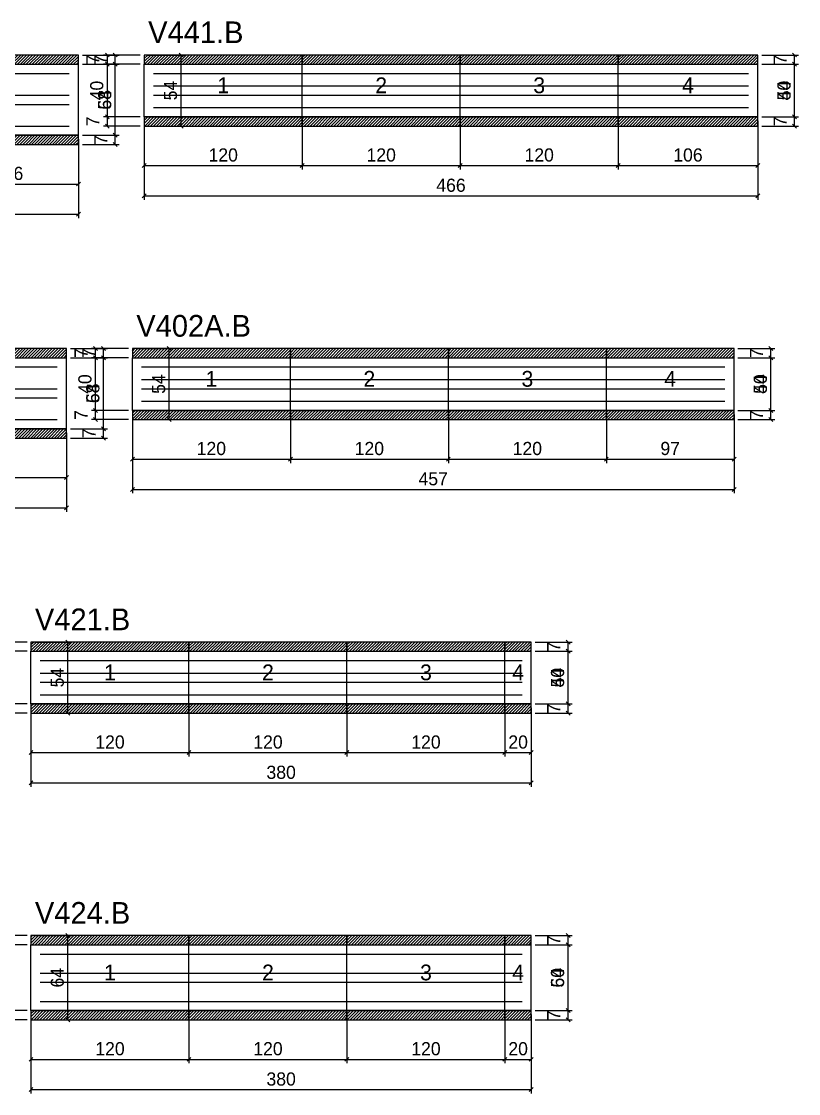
# Model space of a CAD drawing. Extents: x -10500 to 3070, y -11287 to 1250.
# Drawn here: x 620 to 1210, y -7482 to -6668 of the extents above; entities that cross this region are included whole.
import ezdxf
from ezdxf.enums import TextEntityAlignment as Align

# ---------------------------------------------------------------- set-up
doc = ezdxf.new("R2010")
doc.units = 0
for name, color, linetype in [('5', 5, 'Continuous'), ('COTA', 241, 'Continuous'), ('NOMENCLATURA', 7, 'Continuous'), ('Painéis', 200, 'Continuous'), ('SARR_2.2x7', 40, 'Continuous'), ('SCO-___-LAJ', 224, 'Continuous')]:
    doc.layers.add(name, color=color, linetype=linetype)
doc.dimstyles.new('PAINEL', dxfattribs={"dimtxt": 10, "dimasz": 3, "dimexe": 3, "dimexo": 3, "dimgap": 3, "dimtad": 1, "dimblk": 'OBLIQUE', "dimblk1": 'OBLIQUE', "dimcen": 2.5, "dimclrd": 4, "dimclre": 4, "dimclrt": 240, "dimazin": 3, "dimtfac": 1, "dimtmove": 0, "dimatfit": 3})

# ---------------------------------------------------------------- blocks, each defined once
blk = doc.blocks.new('_OBLIQUE')
at = {"color": 0, "linetype": 'BYBLOCK'}
blk.add_line((-0.5, -0.5), (0.5, 0.5), dxfattribs=at)

msp = doc.modelspace()

# ---------------------------------------------------------------- hatches: boundary and pattern name
at = {"layer": 'COTA'}
h = msp.add_hatch(dxfattribs=at)
h.set_pattern_fill('ANSI31', scale=0.5)
h.paths.add_polyline_path([(557, -6700), (663, -6700), (663, -6693), (557, -6693)])
h = msp.add_hatch(dxfattribs=at)
h.set_pattern_fill('ANSI31', scale=0.5)
h.paths.add_polyline_path([(713, -6700), (833, -6700), (833, -6693), (713, -6693)])
h = msp.add_hatch(dxfattribs=at)
h.set_pattern_fill('ANSI31', scale=0.5)
h.paths.add_polyline_path([(833, -6700), (953, -6700), (953, -6693), (833, -6693)])
h = msp.add_hatch(dxfattribs=at)
h.set_pattern_fill('ANSI31', scale=0.5)
h.paths.add_polyline_path([(953, -6700), (1073, -6700), (1073, -6693), (953, -6693)])
h = msp.add_hatch(dxfattribs=at)
h.set_pattern_fill('ANSI31', scale=0.5)
h.paths.add_polyline_path([(1073, -6700), (1179, -6700), (1179, -6693), (1073, -6693)])
h = msp.add_hatch(dxfattribs=at)
h.set_pattern_fill('ANSI31', scale=0.5)
h.paths.add_polyline_path([(713, -6747), (833, -6747), (833, -6740), (713, -6740)])
h = msp.add_hatch(dxfattribs=at)
h.set_pattern_fill('ANSI31', scale=0.5)
h.paths.add_polyline_path([(833, -6747), (953, -6747), (953, -6740), (833, -6740)])
h = msp.add_hatch(dxfattribs=at)
h.set_pattern_fill('ANSI31', scale=0.5)
h.paths.add_polyline_path([(953, -6747), (1073, -6747), (1073, -6740), (953, -6740)])
h = msp.add_hatch(dxfattribs=at)
h.set_pattern_fill('ANSI31', scale=0.5)
h.paths.add_polyline_path([(1073, -6747), (1179, -6747), (1179, -6740), (1073, -6740)])
h = msp.add_hatch(dxfattribs=at)
h.set_pattern_fill('ANSI31', scale=0.5)
h.paths.add_polyline_path([(557, -6761), (663, -6761), (663, -6754), (557, -6754)])
h = msp.add_hatch(dxfattribs=at)
h.set_pattern_fill('ANSI31', scale=0.5)
h.paths.add_polyline_path([(557, -6923), (654, -6923), (654, -6916), (557, -6916)])
h = msp.add_hatch(dxfattribs=at)
h.set_pattern_fill('ANSI31', scale=0.5)
h.paths.add_polyline_path([(704, -6923), (824, -6923), (824, -6916), (704, -6916)])
h = msp.add_hatch(dxfattribs=at)
h.set_pattern_fill('ANSI31', scale=0.5)
h.paths.add_polyline_path([(824, -6923), (944, -6923), (944, -6916), (824, -6916)])
h = msp.add_hatch(dxfattribs=at)
h.set_pattern_fill('ANSI31', scale=0.5)
h.paths.add_polyline_path([(944, -6923), (1064, -6923), (1064, -6916), (944, -6916)])
h = msp.add_hatch(dxfattribs=at)
h.set_pattern_fill('ANSI31', scale=0.5)
h.paths.add_polyline_path([(1064, -6923), (1161, -6923), (1161, -6916), (1064, -6916)])
h = msp.add_hatch(dxfattribs=at)
h.set_pattern_fill('ANSI31', scale=0.5)
h.paths.add_polyline_path([(704, -6970), (824, -6970), (824, -6963), (704, -6963)])
h = msp.add_hatch(dxfattribs=at)
h.set_pattern_fill('ANSI31', scale=0.5)
h.paths.add_polyline_path([(824, -6970), (944, -6970), (944, -6963), (824, -6963)])
h = msp.add_hatch(dxfattribs=at)
h.set_pattern_fill('ANSI31', scale=0.5)
h.paths.add_polyline_path([(944, -6970), (1064, -6970), (1064, -6963), (944, -6963)])
h = msp.add_hatch(dxfattribs=at)
h.set_pattern_fill('ANSI31', scale=0.5)
h.paths.add_polyline_path([(1064, -6970), (1161, -6970), (1161, -6963), (1064, -6963)])
h = msp.add_hatch(dxfattribs=at)
h.set_pattern_fill('ANSI31', scale=0.5)
h.paths.add_polyline_path([(557, -6984), (654, -6984), (654, -6977), (557, -6977)])
h = msp.add_hatch(dxfattribs=at)
h.set_pattern_fill('ANSI31', scale=0.5)
h.paths.add_polyline_path([(627, -7146), (747, -7146), (747, -7139), (627, -7139)])
h = msp.add_hatch(dxfattribs=at)
h.set_pattern_fill('ANSI31', scale=0.5)
h.paths.add_polyline_path([(747, -7146), (867, -7146), (867, -7139), (747, -7139)])
h = msp.add_hatch(dxfattribs=at)
h.set_pattern_fill('ANSI31', scale=0.5)
h.paths.add_polyline_path([(867, -7146), (987, -7146), (987, -7139), (867, -7139)])
h = msp.add_hatch(dxfattribs=at)
h.set_pattern_fill('ANSI31', scale=0.5)
h.paths.add_polyline_path([(987, -7146), (1007, -7146), (1007, -7139), (987, -7139)])
h = msp.add_hatch(dxfattribs=at)
h.set_pattern_fill('ANSI31', scale=0.5)
h.paths.add_polyline_path([(627, -7193), (747, -7193), (747, -7186), (627, -7186)])
h = msp.add_hatch(dxfattribs=at)
h.set_pattern_fill('ANSI31', scale=0.5)
h.paths.add_polyline_path([(747, -7193), (867, -7193), (867, -7186), (747, -7186)])
h = msp.add_hatch(dxfattribs=at)
h.set_pattern_fill('ANSI31', scale=0.5)
h.paths.add_polyline_path([(867, -7193), (987, -7193), (987, -7186), (867, -7186)])
h = msp.add_hatch(dxfattribs=at)
h.set_pattern_fill('ANSI31', scale=0.5)
h.paths.add_polyline_path([(987, -7193), (1007, -7193), (1007, -7186), (987, -7186)])
h = msp.add_hatch(dxfattribs=at)
h.set_pattern_fill('ANSI31', scale=0.5)
h.paths.add_polyline_path([(627, -7369), (747, -7369), (747, -7362), (627, -7362)])
h = msp.add_hatch(dxfattribs=at)
h.set_pattern_fill('ANSI31', scale=0.5)
h.paths.add_polyline_path([(747, -7369), (867, -7369), (867, -7362), (747, -7362)])
h = msp.add_hatch(dxfattribs=at)
h.set_pattern_fill('ANSI31', scale=0.5)
h.paths.add_polyline_path([(867, -7369), (987, -7369), (987, -7362), (867, -7362)])
h = msp.add_hatch(dxfattribs=at)
h.set_pattern_fill('ANSI31', scale=0.5)
h.paths.add_polyline_path([(987, -7369), (1007, -7369), (1007, -7362), (987, -7362)])
h = msp.add_hatch(dxfattribs=at)
h.set_pattern_fill('ANSI31', scale=0.5)
h.paths.add_polyline_path([(627, -7426), (747, -7426), (747, -7419), (627, -7419)])
h = msp.add_hatch(dxfattribs=at)
h.set_pattern_fill('ANSI31', scale=0.5)
h.paths.add_polyline_path([(747, -7426), (867, -7426), (867, -7419), (747, -7419)])
h = msp.add_hatch(dxfattribs=at)
h.set_pattern_fill('ANSI31', scale=0.5)
h.paths.add_polyline_path([(867, -7426), (987, -7426), (987, -7419), (867, -7419)])
h = msp.add_hatch(dxfattribs=at)
h.set_pattern_fill('ANSI31', scale=0.5)
h.paths.add_polyline_path([(987, -7426), (1007, -7426), (1007, -7419), (987, -7419)])

# ---------------------------------------------------------------- linework, layer by layer
at = {"layer": 'Painéis'}
for p, q in [((557, -6700), (663, -6700)), ((663, -6754), (663, -6700)), ((713, -6700), (833, -6700)), ((713, -6740), (713, -6700)), ((833, -6740), (833, -6700)), ((833, -6740), (833, -6700)), ((833, -6700), (953, -6700)), ((833, -6740), (833, -6700)), ((953, -6740), (953, -6700)), ((953, -6740), (953, -6700)), ((953, -6700), (1073, -6700)), ((953, -6740), (953, -6700)), ((1073, -6740), (1073, -6700)), ((1073, -6740), (1073, -6700)), ((1073, -6700), (1179, -6700)), ((1073, -6740), (1073, -6700)), ((1179, -6740), (1179, -6700)), ((713, -6740), (833, -6740)), ((833, -6740), (953, -6740)), ((953, -6740), (1073, -6740)), ((1073, -6740), (1179, -6740)), ((557, -6754), (663, -6754)), ((557, -6923), (654, -6923)), ((654, -6977), (654, -6923)), ((704, -6923), (824, -6923)), ((704, -6963), (704, -6923)), ((824, -6963), (824, -6923)), ((824, -6963), (824, -6923)), ((824, -6923), (944, -6923)), ((824, -6963), (824, -6923)), ((944, -6963), (944, -6923)), ((944, -6963), (944, -6923)), ((944, -6923), (1064, -6923)), ((944, -6963), (944, -6923)), ((1064, -6963), (1064, -6923)), ((1064, -6963), (1064, -6923)), ((1064, -6923), (1161, -6923)), ((1064, -6963), (1064, -6923)), ((1161, -6963), (1161, -6923)), ((704, -6963), (824, -6963)), ((824, -6963), (944, -6963)), ((944, -6963), (1064, -6963)), ((1064, -6963), (1161, -6963)), ((557, -6977), (654, -6977)), ((627, -7146), (747, -7146)), ((627, -7186), (627, -7146)), ((747, -7186), (747, -7146)), ((747, -7186), (747, -7146)), ((747, -7146), (867, -7146)), ((747, -7186), (747, -7146)), ((867, -7186), (867, -7146)), ((867, -7186), (867, -7146)), ((867, -7146), (987, -7146)), ((867, -7186), (867, -7146)), ((987, -7186), (987, -7146)), ((987, -7186), (987, -7146)), ((987, -7146), (1007, -7146)), ((987, -7186), (987, -7146)), ((1007, -7186), (1007, -7146)), ((627, -7186), (747, -7186)), ((747, -7186), (867, -7186)), ((867, -7186), (987, -7186)), ((987, -7186), (1007, -7186)), ((627, -7369), (747, -7369)), ((627, -7419), (627, -7369)), ((747, -7419), (747, -7369)), ((747, -7419), (747, -7369)), ((747, -7369), (867, -7369)), ((747, -7419), (747, -7369)), ((867, -7419), (867, -7369)), ((867, -7419), (867, -7369)), ((867, -7369), (987, -7369)), ((867, -7419), (867, -7369)), ((987, -7419), (987, -7369)), ((987, -7419), (987, -7369)), ((987, -7369), (1007, -7369)), ((987, -7419), (987, -7369)), ((1007, -7419), (1007, -7369)), ((627, -7419), (747, -7419)), ((747, -7419), (867, -7419)), ((867, -7419), (987, -7419)), ((987, -7419), (1007, -7419))]:
    msp.add_line(p, q, dxfattribs=at)
at = {"layer": 'SARR_2.2x7'}
for points in [[(557, -6707), (656, -6707)], [(557, -6707), (656, -6707)], [(720, -6707), (833, -6707)], [(720, -6707), (833, -6707)], [(833, -6707), (953, -6707)], [(833, -6707), (953, -6707)], [(953, -6707), (1073, -6707)], [(953, -6707), (1073, -6707)], [(1073, -6707), (1172, -6707)], [(1073, -6707), (1172, -6707)], [(720, -6716.5), (833, -6716.5)], [(720, -6716.5), (833, -6716.5)], [(833, -6716.5), (953, -6716.5)], [(833, -6716.5), (953, -6716.5)], [(953, -6716.5), (1073, -6716.5)], [(953, -6716.5), (1073, -6716.5)], [(1073, -6716.5), (1172, -6716.5)], [(1073, -6716.5), (1172, -6716.5)], [(557, -6723.5), (656, -6723.5)], [(557, -6723.5), (656, -6723.5)], [(720, -6723.5), (833, -6723.5)], [(720, -6723.5), (833, -6723.5)], [(833, -6723.5), (953, -6723.5)], [(833, -6723.5), (953, -6723.5)], [(953, -6723.5), (1073, -6723.5)], [(953, -6723.5), (1073, -6723.5)], [(1073, -6723.5), (1172, -6723.5)], [(1073, -6723.5), (1172, -6723.5)], [(557, -6730.5), (656, -6730.5)], [(557, -6730.5), (656, -6730.5)], [(720, -6733), (833, -6733)], [(720, -6733), (833, -6733)], [(833, -6733), (953, -6733)], [(833, -6733), (953, -6733)], [(953, -6733), (1073, -6733)], [(953, -6733), (1073, -6733)], [(1073, -6733), (1172, -6733)], [(1073, -6733), (1172, -6733)], [(557, -6747), (656, -6747)], [(557, -6747), (656, -6747)], [(557, -6930), (647, -6930)], [(557, -6930), (647, -6930)], [(711, -6930), (824, -6930)], [(711, -6930), (824, -6930)], [(824, -6930), (944, -6930)], [(824, -6930), (944, -6930)], [(944, -6930), (1064, -6930)], [(944, -6930), (1064, -6930)], [(1064, -6930), (1154, -6930)], [(1064, -6930), (1154, -6930)], [(711, -6939.5), (824, -6939.5)], [(711, -6939.5), (824, -6939.5)], [(824, -6939.5), (944, -6939.5)], [(824, -6939.5), (944, -6939.5)], [(944, -6939.5), (1064, -6939.5)], [(944, -6939.5), (1064, -6939.5)], [(1064, -6939.5), (1154, -6939.5)], [(1064, -6939.5), (1154, -6939.5)], [(557, -6946.5), (647, -6946.5)], [(557, -6946.5), (647, -6946.5)], [(711, -6946.5), (824, -6946.5)], [(711, -6946.5), (824, -6946.5)], [(824, -6946.5), (944, -6946.5)], [(824, -6946.5), (944, -6946.5)], [(944, -6946.5), (1064, -6946.5)], [(944, -6946.5), (1064, -6946.5)], [(1064, -6946.5), (1154, -6946.5)], [(1064, -6946.5), (1154, -6946.5)], [(557, -6953.5), (647, -6953.5)], [(557, -6953.5), (647, -6953.5)], [(711, -6956), (824, -6956)], [(711, -6956), (824, -6956)], [(824, -6956), (944, -6956)], [(824, -6956), (944, -6956)], [(944, -6956), (1064, -6956)], [(944, -6956), (1064, -6956)], [(1064, -6956), (1154, -6956)], [(1064, -6956), (1154, -6956)], [(557, -6970), (647, -6970)], [(557, -6970), (647, -6970)], [(634, -7153), (747, -7153)], [(634, -7153), (747, -7153)], [(747, -7153), (867, -7153)], [(747, -7153), (867, -7153)], [(867, -7153), (987, -7153)], [(867, -7153), (987, -7153)], [(987, -7153), (1000, -7153)], [(987, -7153), (1000, -7153)], [(634, -7162.5), (747, -7162.5)], [(634, -7162.5), (747, -7162.5)], [(747, -7162.5), (867, -7162.5)], [(747, -7162.5), (867, -7162.5)], [(867, -7162.5), (987, -7162.5)], [(867, -7162.5), (987, -7162.5)], [(987, -7162.5), (1000, -7162.5)], [(987, -7162.5), (1000, -7162.5)], [(634, -7169.5), (747, -7169.5)], [(634, -7169.5), (747, -7169.5)], [(747, -7169.5), (867, -7169.5)], [(747, -7169.5), (867, -7169.5)], [(867, -7169.5), (987, -7169.5)], [(867, -7169.5), (987, -7169.5)], [(987, -7169.5), (1000, -7169.5)], [(987, -7169.5), (1000, -7169.5)], [(634, -7179), (747, -7179)], [(634, -7179), (747, -7179)], [(747, -7179), (867, -7179)], [(747, -7179), (867, -7179)], [(867, -7179), (987, -7179)], [(867, -7179), (987, -7179)], [(987, -7179), (1000, -7179)], [(987, -7179), (1000, -7179)], [(634, -7376), (747, -7376)], [(634, -7376), (747, -7376)], [(747, -7376), (867, -7376)], [(747, -7376), (867, -7376)], [(867, -7376), (987, -7376)], [(867, -7376), (987, -7376)], [(987, -7376), (1000, -7376)], [(987, -7376), (1000, -7376)], [(634, -7390.5), (747, -7390.5)], [(634, -7390.5), (747, -7390.5)], [(747, -7390.5), (867, -7390.5)], [(747, -7390.5), (867, -7390.5)], [(867, -7390.5), (987, -7390.5)], [(867, -7390.5), (987, -7390.5)], [(987, -7390.5), (1000, -7390.5)], [(987, -7390.5), (1000, -7390.5)], [(634, -7397.5), (747, -7397.5)], [(634, -7397.5), (747, -7397.5)], [(747, -7397.5), (867, -7397.5)], [(747, -7397.5), (867, -7397.5)], [(867, -7397.5), (987, -7397.5)], [(867, -7397.5), (987, -7397.5)], [(987, -7397.5), (1000, -7397.5)], [(987, -7397.5), (1000, -7397.5)], [(634, -7412), (747, -7412)], [(634, -7412), (747, -7412)], [(747, -7412), (867, -7412)], [(747, -7412), (867, -7412)], [(867, -7412), (987, -7412)], [(867, -7412), (987, -7412)], [(987, -7412), (1000, -7412)], [(987, -7412), (1000, -7412)]]:
    msp.add_lwpolyline(points, dxfattribs=at)
at = {"layer": 'SCO-___-LAJ'}
for points in [[(557, -6700), (663, -6700), (663, -6693), (557, -6693)], [(713, -6700), (833, -6700), (833, -6693), (713, -6693)], [(833, -6700), (953, -6700), (953, -6693), (833, -6693)], [(953, -6700), (1073, -6700), (1073, -6693), (953, -6693)], [(1073, -6700), (1179, -6700), (1179, -6693), (1073, -6693)], [(713, -6747), (833, -6747), (833, -6740), (713, -6740)], [(833, -6747), (953, -6747), (953, -6740), (833, -6740)], [(953, -6747), (1073, -6747), (1073, -6740), (953, -6740)], [(1073, -6747), (1179, -6747), (1179, -6740), (1073, -6740)], [(557, -6761), (663, -6761), (663, -6754), (557, -6754)], [(557, -6923), (654, -6923), (654, -6916), (557, -6916)], [(704, -6923), (824, -6923), (824, -6916), (704, -6916)], [(824, -6923), (944, -6923), (944, -6916), (824, -6916)], [(944, -6923), (1064, -6923), (1064, -6916), (944, -6916)], [(1064, -6923), (1161, -6923), (1161, -6916), (1064, -6916)], [(704, -6970), (824, -6970), (824, -6963), (704, -6963)], [(824, -6970), (944, -6970), (944, -6963), (824, -6963)], [(944, -6970), (1064, -6970), (1064, -6963), (944, -6963)], [(1064, -6970), (1161, -6970), (1161, -6963), (1064, -6963)], [(557, -6984), (654, -6984), (654, -6977), (557, -6977)], [(627, -7146), (747, -7146), (747, -7139), (627, -7139)], [(747, -7146), (867, -7146), (867, -7139), (747, -7139)], [(867, -7146), (987, -7146), (987, -7139), (867, -7139)], [(987, -7146), (1007, -7146), (1007, -7139), (987, -7139)], [(627, -7193), (747, -7193), (747, -7186), (627, -7186)], [(747, -7193), (867, -7193), (867, -7186), (747, -7186)], [(867, -7193), (987, -7193), (987, -7186), (867, -7186)], [(987, -7193), (1007, -7193), (1007, -7186), (987, -7186)], [(627, -7369), (747, -7369), (747, -7362), (627, -7362)], [(747, -7369), (867, -7369), (867, -7362), (747, -7362)], [(867, -7369), (987, -7369), (987, -7362), (867, -7362)], [(987, -7369), (1007, -7369), (1007, -7362), (987, -7362)], [(627, -7426), (747, -7426), (747, -7419), (627, -7419)], [(747, -7426), (867, -7426), (867, -7419), (747, -7419)], [(867, -7426), (987, -7426), (987, -7419), (867, -7419)], [(987, -7426), (1007, -7426), (1007, -7419), (987, -7419)]]:
    msp.add_lwpolyline(points, close=True, dxfattribs=at)

# ---------------------------------------------------------------- texts
at = {"layer": '5'}
for s, p in [('1', (773, -6716)), ('2', (893, -6716)), ('3', (1013, -6716)), ('4', (1126, -6716)), ('1', (764, -6939)), ('2', (884, -6939)), ('3', (1004, -6939)), ('4', (1112.5, -6939)), ('1', (687, -7162)), ('2', (807, -7162)), ('3', (927, -7162)), ('4', (997, -7162)), ('1', (687, -7390)), ('2', (807, -7390)), ('3', (927, -7390)), ('4', (997, -7390))]:
    msp.add_text(s, height=12, dxfattribs=at).set_placement(p, align=Align.MIDDLE_CENTER)
at = {"layer": 'NOMENCLATURA'}
for s, p in [('V441.B', (716, -6684)), ('V402A.B', (707, -6907)), ('V421.B', (630, -7130)), ('V424.B', (630, -7353))]:
    msp.add_text(s, height=16.5, dxfattribs=at).set_placement(p)

# ---------------------------------------------------------------- dimensions: what is measured, and where the dimension line sits
at = {"layer": 'COTA'}
for base, p1, p2 in [((691, -6761), (663, -6761), (663, -6693)), ((691, -6700), (663, -6700), (663, -6693)), ((685, -6700), (713, -6700), (713, -6693)), ((741, -6747), (713, -6747), (713, -6693)), ((1207, -6747), (1179, -6747), (1179, -6693)), ((1207, -6700), (1179, -6700), (1179, -6693)), ((691, -6754), (663, -6754), (663, -6700)), ((685, -6740), (713, -6740), (713, -6700)), ((1207, -6740), (1179, -6740), (1179, -6700)), ((685, -6747), (713, -6747), (713, -6740)), ((1207, -6747), (1179, -6747), (1179, -6740)), ((691, -6761), (663, -6761), (663, -6754)), ((682, -6984), (654, -6984), (654, -6916)), ((682, -6923), (654, -6923), (654, -6916)), ((676, -6923), (704, -6923), (704, -6916)), ((732, -6970), (704, -6970), (704, -6916)), ((1189, -6970), (1161, -6970), (1161, -6916)), ((1189, -6923), (1161, -6923), (1161, -6916)), ((682, -6977), (654, -6977), (654, -6923)), ((676, -6963), (704, -6963), (704, -6923)), ((1189, -6963), (1161, -6963), (1161, -6923)), ((676, -6970), (704, -6970), (704, -6963)), ((1189, -6970), (1161, -6970), (1161, -6963)), ((682, -6984), (654, -6984), (654, -6977)), ((599, -7146), (627, -7146), (627, -7139)), ((655, -7193), (627, -7193), (627, -7139)), ((1035, -7193), (1007, -7193), (1007, -7139)), ((1035, -7146), (1007, -7146), (1007, -7139)), ((599, -7186), (627, -7186), (627, -7146)), ((1035, -7186), (1007, -7186), (1007, -7146)), ((599, -7193), (627, -7193), (627, -7186)), ((1035, -7193), (1007, -7193), (1007, -7186)), ((599, -7369), (627, -7369), (627, -7362)), ((655, -7426), (627, -7426), (627, -7362)), ((1035, -7426), (1007, -7426), (1007, -7362)), ((1035, -7369), (1007, -7369), (1007, -7362)), ((599, -7419), (627, -7419), (627, -7369)), ((1035, -7419), (1007, -7419), (1007, -7369)), ((599, -7426), (627, -7426), (627, -7419)), ((1035, -7426), (1007, -7426), (1007, -7419))]:
    msp.add_linear_dim(base=base, p1=p1, p2=p2, angle=90, dimstyle='PAINEL', dxfattribs=at).render()
for base, p1, p2 in [((713, -6777), (713, -6740), (833, -6740)), ((713, -6800), (713, -6740), (1179, -6740)), ((833, -6777), (833, -6740), (953, -6740)), ((953, -6777), (953, -6740), (1073, -6740)), ((1073, -6777), (1073, -6740), (1179, -6740)), ((197, -6814), (197, -6754), (663, -6754)), ((557, -6791), (557, -6754), (663, -6754)), ((704, -7000), (704, -6963), (824, -6963)), ((704, -7023), (704, -6963), (1161, -6963)), ((824, -7000), (824, -6963), (944, -6963)), ((944, -7000), (944, -6963), (1064, -6963)), ((1064, -7000), (1064, -6963), (1161, -6963)), ((197, -7037), (197, -6977), (654, -6977)), ((557, -7014), (557, -6977), (654, -6977)), ((627, -7223), (627, -7186), (747, -7186)), ((627, -7246), (627, -7186), (1007, -7186)), ((747, -7223), (747, -7186), (867, -7186)), ((867, -7223), (867, -7186), (987, -7186)), ((987, -7223), (987, -7186), (1007, -7186)), ((627, -7456), (627, -7419), (747, -7419)), ((627, -7479), (627, -7419), (1007, -7419)), ((747, -7456), (747, -7419), (867, -7419)), ((867, -7456), (867, -7419), (987, -7419)), ((987, -7456), (987, -7419), (1007, -7419))]:
    msp.add_linear_dim(base=base, p1=p1, p2=p2, dimstyle='PAINEL', dxfattribs=at).render()

doc.saveas('drawing.dxf')
